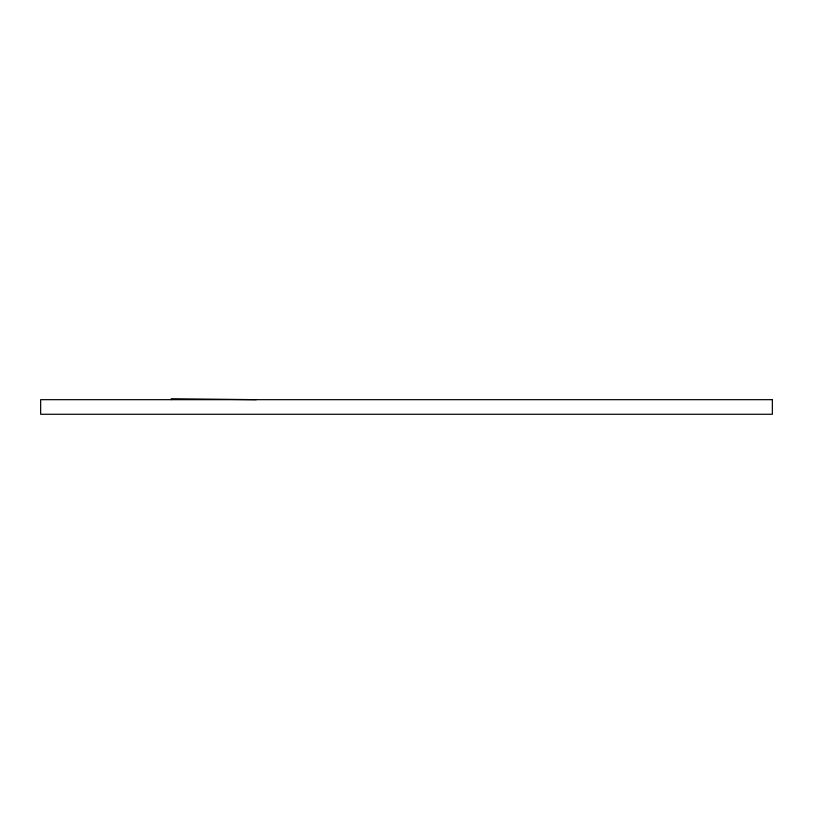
<?xml version="1.0" encoding="UTF-8"?>
<svg xmlns="http://www.w3.org/2000/svg" width="813" height="813" viewBox="0 0 813 813"><rect width="100%" height="100%" fill="white"/><g stroke="black" fill="none" stroke-linecap="round" stroke-linejoin="round"><path stroke-width="1.22" d="M256.247 399.671L171.289 398.726L171.289 399.671M772.35 399.671L40.65 399.671L40.65 414.274L772.35 414.274L772.35 399.671"/></g></svg>
